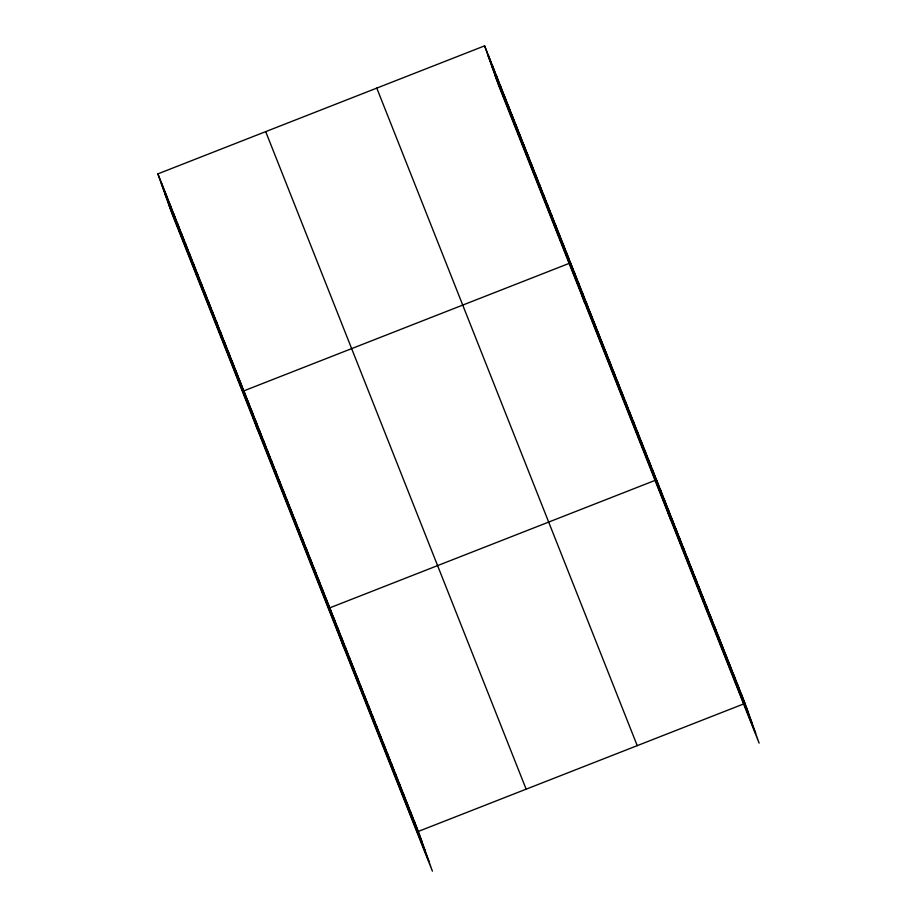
<?xml version="1.0" encoding="UTF-8"?>
<svg xmlns="http://www.w3.org/2000/svg" width="917" height="917" viewBox="0 0 917 917"><rect width="100%" height="100%" fill="white"/><g stroke="black" fill="none" stroke-linecap="round" stroke-linejoin="round"><path stroke-width="1.38" d="M157.884 173.875L418.324 831.421L432.388 871.15L171.949 213.604L157.884 173.875L484.612 45.85L745.051 703.396L759.116 743.125L498.676 85.579L484.612 45.85M418.324 831.421L745.051 703.396M488.073 55.628L748.513 713.185M491.569 65.52L752.009 723.066M495.18 75.698L755.619 733.245M376.784 88.101L637.235 745.647M265.701 131.624L526.14 789.17M161.346 183.664L421.786 841.21M164.842 193.544L425.293 851.091M168.453 203.723L428.892 861.269M741.2 693.676L744.661 703.465M737.348 683.956L740.81 693.745M733.497 674.236L736.959 684.025M729.645 664.516L733.119 674.304M725.794 654.795L729.267 664.584M721.954 645.075L725.416 654.864M718.103 635.355L721.564 645.144M714.251 625.635L717.713 635.424M710.4 615.915L713.862 625.703M706.548 606.194L710.01 615.972M702.697 596.474L706.159 606.252M698.846 586.754L702.307 596.531M694.994 577.034L698.467 586.811M691.154 567.314L694.616 577.091M687.303 557.593L690.765 567.371M683.452 547.873L686.913 557.651M679.6 538.153L683.062 547.93M675.749 528.433L679.21 538.21M671.897 518.713L675.359 528.49M668.046 508.992L671.508 518.77M664.195 499.272L667.668 509.05M660.343 489.552L663.816 499.329M670.568 519.561L656.503 479.832L329.776 607.856L343.841 647.585M652.595 469.962L656.056 479.751M648.686 460.105L652.147 469.882M644.777 450.247L648.239 460.025M640.868 440.378L644.342 450.167M636.96 430.52L640.433 440.298M633.062 420.651L636.524 430.44M629.154 410.793L632.615 420.571M625.245 400.924L628.707 410.713M621.336 391.066L624.798 400.844M617.428 381.197L620.901 390.986M613.53 371.339L616.992 381.117M609.622 361.47L613.083 371.259M605.713 351.612L609.175 361.39M601.804 341.743L605.266 351.532M597.895 331.885L601.369 341.663M593.987 322.016L597.46 331.805M590.089 312.158L593.551 321.936M586.181 302.289L589.642 312.078M582.272 292.431L585.734 302.209M578.363 282.562L581.825 292.351M574.455 272.704L577.928 282.482M584.622 302.564L570.557 262.835L243.83 390.871L257.895 430.589M566.649 252.977L570.11 262.755M562.74 243.12L566.202 252.897M558.831 233.25L562.293 243.039M554.923 223.393L558.396 233.17M551.014 213.523L554.487 223.312M547.117 203.666L550.578 213.443M543.208 193.796L546.67 203.585M539.299 183.939L542.761 193.716M535.39 174.07L538.852 183.858M531.482 164.212L534.955 173.989M527.584 154.343L531.046 164.132M523.676 144.485L527.137 154.262M519.767 134.616L523.229 144.405M515.858 124.758L519.32 134.535M511.95 114.889L515.411 124.678M508.041 105.031L511.514 114.808M504.144 95.162L507.605 104.951M500.235 85.304L503.697 95.081M496.326 75.435L499.788 85.224M492.418 65.577L495.879 75.354M488.509 55.708L491.982 65.497M414.473 821.701L417.946 831.49M410.621 811.981L414.094 821.77M406.781 802.26L410.243 812.049M402.93 792.54L406.391 802.329M399.078 782.82L402.54 792.609M395.227 773.1L398.689 782.889M391.376 763.38L394.837 773.169M387.524 753.659L390.986 763.448M383.673 743.939L387.146 753.728M379.821 734.219L383.295 744.008M375.981 724.499L379.443 734.288M372.13 714.779L375.592 724.568M368.279 705.058L371.74 714.847M364.427 695.338L367.889 705.127M360.576 685.618L364.038 695.407M356.724 675.898L360.186 685.687M352.873 666.178L356.335 675.967M349.022 656.457L352.495 666.246M345.17 646.737L348.643 656.526M341.33 637.017L344.792 646.806M337.479 627.297L340.941 637.086M333.628 617.577L337.089 627.366M325.867 597.999L329.329 607.776M321.959 588.129L325.432 597.918M318.061 578.272L321.523 588.049M314.153 568.402L317.614 578.191M310.244 558.545L313.706 568.322M306.335 548.675L309.797 558.464M302.427 538.818L305.888 548.595M298.518 528.949L301.991 538.737M294.621 519.091L298.082 528.868M290.712 509.222L294.174 519.011M286.803 499.364L290.265 509.141M282.894 489.495L286.356 499.284M278.986 479.637L282.459 489.414M275.077 469.768L278.55 479.557M271.18 459.91L274.642 469.687M267.271 450.052L270.733 459.83M263.362 440.183L266.824 449.972M259.454 430.325L262.915 440.103M255.545 420.456L259.018 430.245M251.648 410.598L255.109 420.376M247.739 400.729L251.201 410.518M239.922 381.002L243.383 390.791M236.013 371.144L239.486 380.922M232.104 361.275L235.577 371.064M228.207 351.417L231.669 361.195M224.298 341.548L227.76 351.337M220.389 331.69L223.851 341.468M216.481 321.821L219.942 331.61M212.572 311.963L216.045 321.741M208.675 302.094L212.136 311.883M204.766 292.236L208.228 302.014M200.857 282.367L204.319 292.156M196.949 272.509L200.41 282.287M193.04 262.64L196.513 272.429M189.131 252.783L192.604 262.56M185.234 242.925L188.696 252.702M181.325 233.056L184.787 242.845M177.417 223.198L180.878 232.975M173.508 213.329L176.97 223.118M169.599 203.471L173.072 213.248M165.702 193.602L169.164 203.391M161.793 183.744L165.255 193.521"/></g></svg>
